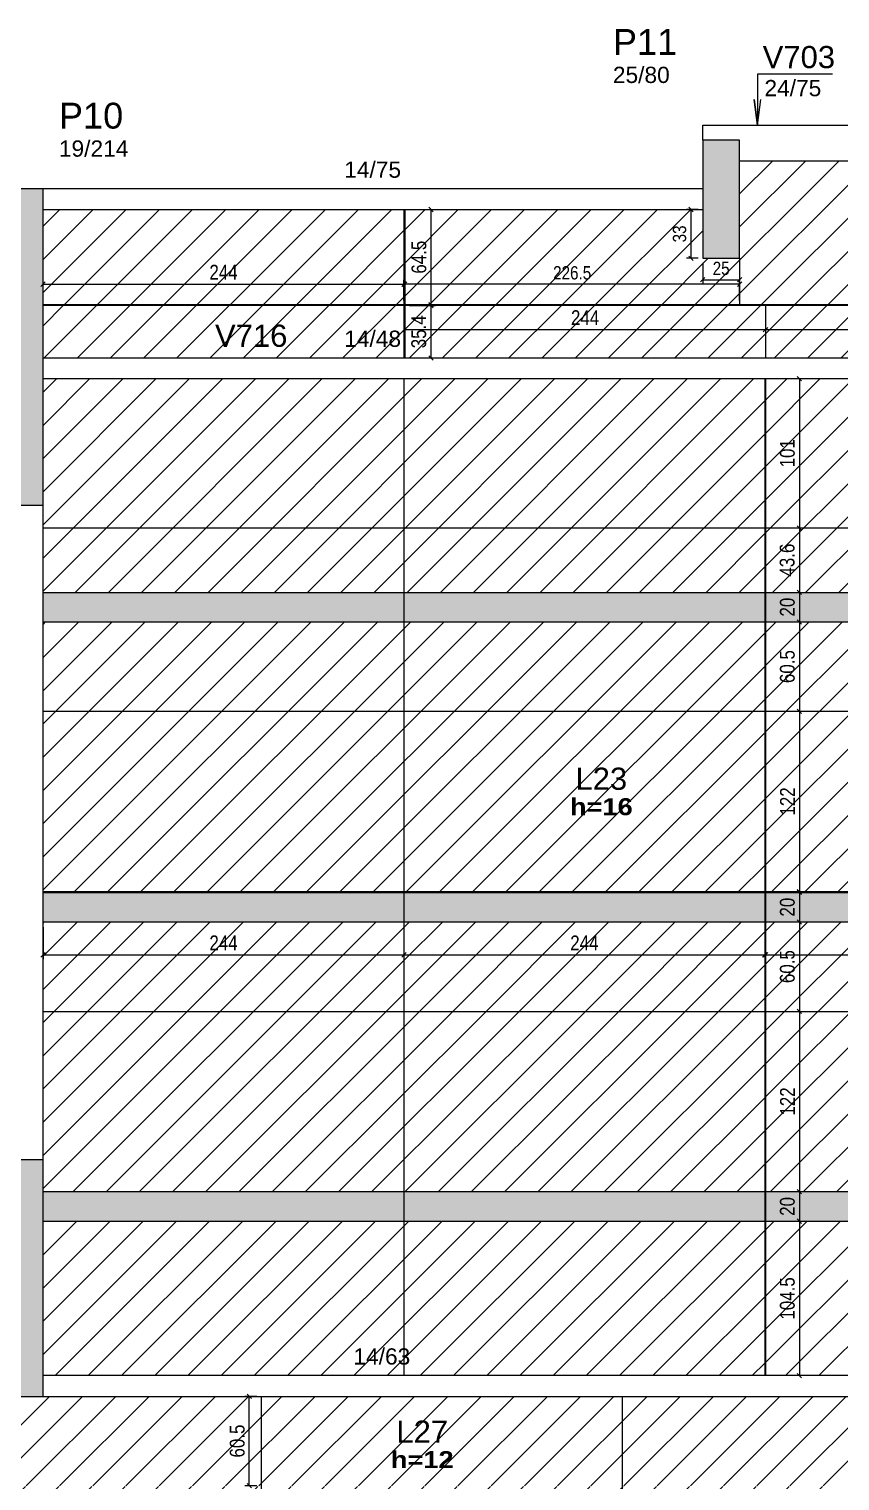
# Model space of a CAD drawing. Extents: x 4150 to 8661, y -614 to 3008.
# Drawn here: x 5505 to 6053, y 1410 to 2393 of the extents above; entities that cross this region are included whole.
import ezdxf

# ---------------------------------------------------------------- set-up
doc = ezdxf.new("R2010")
doc.units = 0
doc.header["$PDMODE"] = 34
for name, color, linetype in [('COTA', 241, 'Continuous'), ('MTH-COTAS7', 31, 'Continuous'), ('MTH-DIM-PILAR', 3, 'Continuous'), ('MTH-DIM-VIGA', 3, 'Continuous'), ('MTH-FACE-VIGA', 7, 'Continuous'), ('MTH-PILAR-SEGUE', 5, 'Continuous'), ('MTH-SOMBRA25', 253, 'Continuous'), ('MTH-TIT1-PILAR', 5, 'Continuous'), ('MTH-TIT1-VIGA', 5, 'Continuous'), ('MTH-TXT-NEGRITO', 5, 'Continuous'), ('Painéis', 200, 'Continuous')]:
    doc.layers.add(name, color=color, linetype=linetype)
doc.layers.add('Hachura', color=251, linetype='Continuous', lineweight=9)
doc.styles.add('COTA TECNICA', font='techl___.ttf', dxfattribs={"height": 10})
doc.styles.add('COTA TECNICA-50', font='techl___.ttf', dxfattribs={"height": 9})
doc.styles.add('TQS_ARIAL', font='arial.ttf')
doc.styles.add('TQS_ARIAL_BLACK', font='ariblk.ttf')
doc.dimstyles.new('COTA PAINEL-50', dxfattribs={"dimtxt": 9, "dimasz": 3, "dimexe": 3, "dimexo": 3, "dimgap": 3, "dimtad": 1, "dimdec": 1, "dimzin": 12, "dimdsep": 46, "dimtxsty": 'COTA TECNICA-50', "dimblk1": 'OBLIQUE', "dimblk2": 'OBLIQUE', "dimsah": 1, "dimcen": 0.9, "dimclrd": 4, "dimclre": 4, "dimclrt": 240, "dimadec": 1, "dimazin": 3, "dimtfac": 1, "dimtdec": 1, "dimtmove": 0, "dimatfit": 3, "dimfxl": 1, "dimtolj": 1, "dimtzin": 12, "dimarcsym": 0})
doc.dimstyles.new('PAINEL', dxfattribs={"dimtxt": 10, "dimasz": 3, "dimexe": 3, "dimexo": 3, "dimgap": 3, "dimtad": 1, "dimdec": 1, "dimzin": 12, "dimdsep": 46, "dimtxsty": 'COTA TECNICA', "dimblk1": 'OBLIQUE', "dimblk2": 'OBLIQUE', "dimsah": 1, "dimcen": 0.9, "dimclrd": 4, "dimclre": 4, "dimclrt": 240, "dimadec": 1, "dimazin": 3, "dimtfac": 1, "dimtdec": 1, "dimtmove": 0, "dimatfit": 3, "dimfxl": 1, "dimtolj": 1, "dimtzin": 12, "dimarcsym": 0})

# ---------------------------------------------------------------- blocks, each defined once
blk = doc.blocks.new('_Oblique')
at = {"color": 0, "linetype": 'ByBlock', "lineweight": -2}
blk.add_line((-0.5, -0.5), (0.5, 0.5), dxfattribs=at)
blk = doc.blocks.new('*D1548')
at = {"layer": 'COTA', "color": 4, "lineweight": -2, "transparency": 16777216}
for p, q in [((5514.57, 1785.05), (5514.57, 1763.3)), ((5758.57, 1785.05), (5758.57, 1763.3)), ((5514.57, 1766.3), (5758.57, 1766.3))]:
    blk.add_line(p, q, dxfattribs=at)
at = {"layer": 'Defpoints', "color": 0, "transparency": 16777216}
for p in [(5514.57, 1788.05), (5758.57, 1788.05), (5758.57, 1766.3)]:
    blk.add_point(p, dxfattribs=at)
at = {"layer": 'COTA', "color": 4, "lineweight": -2, "transparency": 16777216, "xscale": 3, "yscale": 3, "zscale": 3, "rotation": 180}
blk.add_blockref('_Oblique', (5514.57, 1766.3), dxfattribs=at)
at = {"layer": 'COTA', "color": 4, "lineweight": -2, "transparency": 16777216, "xscale": 3, "yscale": 3, "zscale": 3}
blk.add_blockref('_Oblique', (5758.57, 1766.3), dxfattribs=at)
at = {"layer": 'COTA', "color": 240, "transparency": 16777216, "insert": (5636.57, 1774.37), "char_height": 10, "attachment_point": 5, "style": 'COTA TECNICA'}
blk.add_mtext('\\A1;244', dxfattribs=at)
blk = doc.blocks.new('*D1549')
at = {"layer": 'COTA', "color": 4, "lineweight": -2, "transparency": 16777216}
for p, q in [((5758.57, 1785.05), (5758.57, 1763.3)), ((6002.57, 1785.05), (6002.57, 1763.3)), ((5758.57, 1766.3), (6002.57, 1766.3))]:
    blk.add_line(p, q, dxfattribs=at)
at = {"layer": 'Defpoints', "color": 0, "transparency": 16777216}
for p in [(5758.57, 1788.05), (6002.57, 1788.05), (6002.57, 1766.3)]:
    blk.add_point(p, dxfattribs=at)
at = {"layer": 'COTA', "color": 4, "lineweight": -2, "transparency": 16777216, "xscale": 3, "yscale": 3, "zscale": 3, "rotation": 180}
blk.add_blockref('_Oblique', (5758.57, 1766.3), dxfattribs=at)
at = {"layer": 'COTA', "color": 4, "lineweight": -2, "transparency": 16777216, "xscale": 3, "yscale": 3, "zscale": 3}
blk.add_blockref('_Oblique', (6002.57, 1766.3), dxfattribs=at)
at = {"layer": 'COTA', "color": 240, "transparency": 16777216, "insert": (5880.57, 1774.37), "char_height": 10, "attachment_point": 5, "style": 'COTA TECNICA'}
blk.add_mtext('\\A1;244', dxfattribs=at)
blk = doc.blocks.new('*D1550')
at = {"layer": 'COTA', "color": 4, "lineweight": -2, "transparency": 16777216}
for p, q in [((6003.07, 1785.05), (6003.07, 1763.3)), ((6215.57, 1785.05), (6215.57, 1763.3)), ((6003.07, 1766.3), (6215.57, 1766.3))]:
    blk.add_line(p, q, dxfattribs=at)
at = {"layer": 'Defpoints', "color": 0, "transparency": 16777216}
for p in [(6003.07, 1788.05), (6215.57, 1788.05), (6215.57, 1766.3)]:
    blk.add_point(p, dxfattribs=at)
at = {"layer": 'COTA', "color": 4, "lineweight": -2, "transparency": 16777216, "xscale": 3, "yscale": 3, "zscale": 3, "rotation": 180}
blk.add_blockref('_Oblique', (6003.07, 1766.3), dxfattribs=at)
at = {"layer": 'COTA', "color": 4, "lineweight": -2, "transparency": 16777216, "xscale": 3, "yscale": 3, "zscale": 3}
blk.add_blockref('_Oblique', (6215.57, 1766.3), dxfattribs=at)
at = {"layer": 'COTA', "color": 240, "transparency": 16777216, "insert": (6109.32, 1774.41), "char_height": 10, "attachment_point": 5, "style": 'COTA TECNICA'}
blk.add_mtext('\\A1;212.5', dxfattribs=at)
blk = doc.blocks.new('*D1556')
at = {"layer": 'COTA', "color": 4, "lineweight": -2, "transparency": 16777216}
for p, q in [((6006.07, 2156.15), (6028.96, 2156.15)), ((6025.96, 2156.15), (6025.96, 2055.15)), ((6006.07, 2055.15), (6028.96, 2055.15))]:
    blk.add_line(p, q, dxfattribs=at)
at = {"layer": 'Defpoints', "color": 0, "transparency": 16777216}
for p in [(6003.07, 2156.15), (6003.07, 2055.15), (6025.96, 2055.15)]:
    blk.add_point(p, dxfattribs=at)
at = {"layer": 'COTA', "color": 4, "lineweight": -2, "transparency": 16777216, "xscale": 3, "yscale": 3, "zscale": 3}
for p, rotation in [((6025.96, 2156.15), 90), ((6025.96, 2055.15), 270)]:
    blk.add_blockref('_Oblique', p, dxfattribs=dict(at, rotation=rotation))
at = {"layer": 'COTA', "color": 240, "transparency": 16777216, "insert": (6017.86, 2105.65), "char_height": 10, "attachment_point": 5, "rotation": 90, "style": 'COTA TECNICA'}
blk.add_mtext('\\A1;101', dxfattribs=at)
blk = doc.blocks.new('*D1557')
at = {"layer": 'COTA', "color": 4, "lineweight": -2, "transparency": 16777216}
for p, q in [((6006.07, 2055.15), (6028.96, 2055.15)), ((6025.96, 2055.15), (6025.96, 2011.55)), ((6006.07, 2011.55), (6028.96, 2011.55))]:
    blk.add_line(p, q, dxfattribs=at)
at = {"layer": 'Defpoints', "color": 0, "transparency": 16777216}
for p in [(6003.07, 2055.15), (6003.07, 2011.55), (6025.96, 2011.55)]:
    blk.add_point(p, dxfattribs=at)
at = {"layer": 'COTA', "color": 4, "lineweight": -2, "transparency": 16777216, "xscale": 3, "yscale": 3, "zscale": 3}
for p, rotation in [((6025.96, 2055.15), 90), ((6025.96, 2011.55), 270)]:
    blk.add_blockref('_Oblique', p, dxfattribs=dict(at, rotation=rotation))
at = {"layer": 'COTA', "color": 240, "transparency": 16777216, "insert": (6017.74, 2033.35), "char_height": 10, "attachment_point": 5, "rotation": 90, "style": 'COTA TECNICA'}
blk.add_mtext('\\A1;43.6', dxfattribs=at)
blk = doc.blocks.new('*D1558')
at = {"layer": 'COTA', "color": 4, "lineweight": -2, "transparency": 16777216}
for p, q in [((6006.07, 2011.55), (6028.96, 2011.55)), ((6025.96, 2011.55), (6025.96, 1991.55)), ((6006.07, 1991.55), (6028.96, 1991.55))]:
    blk.add_line(p, q, dxfattribs=at)
at = {"layer": 'Defpoints', "color": 0, "transparency": 16777216}
for p in [(6003.07, 2011.55), (6003.07, 1991.55), (6025.96, 1991.55)]:
    blk.add_point(p, dxfattribs=at)
at = {"layer": 'COTA', "color": 4, "lineweight": -2, "transparency": 16777216, "xscale": 3, "yscale": 3, "zscale": 3}
for p, rotation in [((6025.96, 2011.55), 90), ((6025.96, 1991.55), 270)]:
    blk.add_blockref('_Oblique', p, dxfattribs=dict(at, rotation=rotation))
at = {"layer": 'COTA', "color": 240, "transparency": 16777216, "insert": (6017.86, 2001.55), "char_height": 10, "attachment_point": 5, "rotation": 90, "style": 'COTA TECNICA'}
blk.add_mtext('\\A1;20', dxfattribs=at)
blk = doc.blocks.new('*D1559')
at = {"layer": 'COTA', "color": 4, "lineweight": -2, "transparency": 16777216}
for p, q in [((6006.07, 1991.55), (6028.96, 1991.55)), ((6025.96, 1991.55), (6025.96, 1931.05)), ((6006.07, 1931.05), (6028.96, 1931.05))]:
    blk.add_line(p, q, dxfattribs=at)
at = {"layer": 'Defpoints', "color": 0, "transparency": 16777216}
for p in [(6003.07, 1991.55), (6003.07, 1931.05), (6025.96, 1931.05)]:
    blk.add_point(p, dxfattribs=at)
at = {"layer": 'COTA', "color": 4, "lineweight": -2, "transparency": 16777216, "xscale": 3, "yscale": 3, "zscale": 3}
for p, rotation in [((6025.96, 1991.55), 90), ((6025.96, 1931.05), 270)]:
    blk.add_blockref('_Oblique', p, dxfattribs=dict(at, rotation=rotation))
at = {"layer": 'COTA', "color": 240, "transparency": 16777216, "insert": (6017.85, 1961.3), "char_height": 10, "attachment_point": 5, "rotation": 90, "style": 'COTA TECNICA'}
blk.add_mtext('\\A1;60.5', dxfattribs=at)
blk = doc.blocks.new('*D1560')
at = {"layer": 'COTA', "color": 4, "lineweight": -2, "transparency": 16777216}
for p, q in [((6006.07, 1931.05), (6028.96, 1931.05)), ((6025.96, 1931.05), (6025.96, 1809.05)), ((6006.07, 1809.05), (6028.96, 1809.05))]:
    blk.add_line(p, q, dxfattribs=at)
at = {"layer": 'Defpoints', "color": 0, "transparency": 16777216}
for p in [(6003.07, 1931.05), (6003.07, 1809.05), (6025.96, 1809.05)]:
    blk.add_point(p, dxfattribs=at)
at = {"layer": 'COTA', "color": 4, "lineweight": -2, "transparency": 16777216, "xscale": 3, "yscale": 3, "zscale": 3}
for p, rotation in [((6025.96, 1931.05), 90), ((6025.96, 1809.05), 270)]:
    blk.add_blockref('_Oblique', p, dxfattribs=dict(at, rotation=rotation))
at = {"layer": 'COTA', "color": 240, "transparency": 16777216, "insert": (6017.9, 1870.05), "char_height": 10, "attachment_point": 5, "rotation": 90, "style": 'COTA TECNICA'}
blk.add_mtext('\\A1;122', dxfattribs=at)
blk = doc.blocks.new('*D1561')
at = {"layer": 'COTA', "color": 4, "lineweight": -2, "transparency": 16777216}
for p, q in [((6006.07, 1808.55), (6028.96, 1808.55)), ((6025.96, 1808.55), (6025.96, 1788.55)), ((6006.07, 1788.55), (6028.96, 1788.55))]:
    blk.add_line(p, q, dxfattribs=at)
at = {"layer": 'Defpoints', "color": 0, "transparency": 16777216}
for p in [(6003.07, 1808.55), (6003.07, 1788.55), (6025.96, 1788.55)]:
    blk.add_point(p, dxfattribs=at)
at = {"layer": 'COTA', "color": 4, "lineweight": -2, "transparency": 16777216, "xscale": 3, "yscale": 3, "zscale": 3}
for p, rotation in [((6025.96, 1808.55), 90), ((6025.96, 1788.55), 270)]:
    blk.add_blockref('_Oblique', p, dxfattribs=dict(at, rotation=rotation))
at = {"layer": 'COTA', "color": 240, "transparency": 16777216, "insert": (6017.86, 1798.55), "char_height": 10, "attachment_point": 5, "rotation": 90, "style": 'COTA TECNICA'}
blk.add_mtext('\\A1;20', dxfattribs=at)
blk = doc.blocks.new('*D1562')
at = {"layer": 'COTA', "color": 4, "lineweight": -2, "transparency": 16777216}
for p, q in [((6006.07, 1788.55), (6028.96, 1788.55)), ((6025.96, 1788.55), (6025.96, 1728.05))]:
    blk.add_line(p, q, dxfattribs=at)
at = {"layer": 'Defpoints', "color": 0, "transparency": 16777216}
for p in [(6003.07, 1788.55), (6025.96, 1728.05), (6025.96, 1728.05)]:
    blk.add_point(p, dxfattribs=at)
at = {"layer": 'COTA', "color": 4, "lineweight": -2, "transparency": 16777216, "xscale": 3, "yscale": 3, "zscale": 3}
for p, rotation in [((6025.96, 1788.55), 90), ((6025.96, 1728.05), 270)]:
    blk.add_blockref('_Oblique', p, dxfattribs=dict(at, rotation=rotation))
at = {"layer": 'COTA', "color": 240, "transparency": 16777216, "insert": (6017.85, 1758.3), "char_height": 10, "attachment_point": 5, "rotation": 90, "style": 'COTA TECNICA'}
blk.add_mtext('\\A1;60.5', dxfattribs=at)
blk = doc.blocks.new('*D1563')
at = {"layer": 'COTA', "color": 4, "lineweight": -2, "transparency": 16777216}
blk.add_line((6025.96, 1728.05), (6025.96, 1606.05), dxfattribs=at)
at = {"layer": 'Defpoints', "color": 0, "transparency": 16777216}
for p in [(6025.96, 1728.05), (6025.96, 1606.05), (6025.96, 1606.05)]:
    blk.add_point(p, dxfattribs=at)
at = {"layer": 'COTA', "color": 4, "lineweight": -2, "transparency": 16777216, "xscale": 3, "yscale": 3, "zscale": 3}
for p, rotation in [((6025.96, 1728.05), 90), ((6025.96, 1606.05), 270)]:
    blk.add_blockref('_Oblique', p, dxfattribs=dict(at, rotation=rotation))
at = {"layer": 'COTA', "color": 240, "transparency": 16777216, "insert": (6017.9, 1667.05), "char_height": 10, "attachment_point": 5, "rotation": 90, "style": 'COTA TECNICA'}
blk.add_mtext('\\A1;122', dxfattribs=at)
blk = doc.blocks.new('*D1564')
at = {"layer": 'COTA', "color": 4, "lineweight": -2, "transparency": 16777216}
blk.add_line((6025.96, 1606.05), (6025.96, 1586.05), dxfattribs=at)
at = {"layer": 'Defpoints', "color": 0, "transparency": 16777216}
for p in [(6025.96, 1606.05), (6025.96, 1586.05), (6025.96, 1586.05)]:
    blk.add_point(p, dxfattribs=at)
at = {"layer": 'COTA', "color": 4, "lineweight": -2, "transparency": 16777216, "xscale": 3, "yscale": 3, "zscale": 3}
for p, rotation in [((6025.96, 1606.05), 90), ((6025.96, 1586.05), 270)]:
    blk.add_blockref('_Oblique', p, dxfattribs=dict(at, rotation=rotation))
at = {"layer": 'COTA', "color": 240, "transparency": 16777216, "insert": (6017.86, 1596.05), "char_height": 10, "attachment_point": 5, "rotation": 90, "style": 'COTA TECNICA'}
blk.add_mtext('\\A1;20', dxfattribs=at)
blk = doc.blocks.new('*D1565')
at = {"layer": 'COTA', "color": 4, "lineweight": -2, "transparency": 16777216}
blk.add_line((6025.96, 1586.05), (6025.96, 1481.55), dxfattribs=at)
at = {"layer": 'Defpoints', "color": 0, "transparency": 16777216}
for p in [(6025.96, 1586.05), (6025.96, 1481.55), (6025.96, 1481.55)]:
    blk.add_point(p, dxfattribs=at)
at = {"layer": 'COTA', "color": 4, "lineweight": -2, "transparency": 16777216, "xscale": 3, "yscale": 3, "zscale": 3}
for p, rotation in [((6025.96, 1586.05), 90), ((6025.96, 1481.55), 270)]:
    blk.add_blockref('_Oblique', p, dxfattribs=dict(at, rotation=rotation))
at = {"layer": 'COTA', "color": 240, "transparency": 16777216, "insert": (6017.85, 1533.8), "char_height": 10, "attachment_point": 5, "rotation": 90, "style": 'COTA TECNICA'}
blk.add_mtext('\\A1;104.5', dxfattribs=at)
blk = doc.blocks.new('*D1543')
at = {"layer": 'COTA', "color": 4, "lineweight": -2, "transparency": 16777216}
for p, q in [((5957.57, 2270.55), (5949.66, 2270.55)), ((5952.66, 2270.55), (5952.66, 2237.55)), ((5957.57, 2237.55), (5949.66, 2237.55))]:
    blk.add_line(p, q, dxfattribs=at)
at = {"layer": 'Defpoints', "color": 0, "transparency": 16777216}
for p in [(5960.57, 2270.55), (5952.66, 2237.55), (5960.57, 2237.55)]:
    blk.add_point(p, dxfattribs=at)
at = {"layer": 'COTA', "color": 4, "lineweight": -2, "transparency": 16777216, "xscale": 3, "yscale": 3, "zscale": 3}
for p, rotation in [((5952.66, 2270.55), 90), ((5952.66, 2237.55), 270)]:
    blk.add_blockref('_Oblique', p, dxfattribs=dict(at, rotation=rotation))
at = {"layer": 'COTA', "color": 240, "transparency": 16777216, "insert": (5944.96, 2254.05), "char_height": 9, "attachment_point": 5, "rotation": 90, "style": 'COTA TECNICA-50'}
blk.add_mtext('\\A1;33', dxfattribs=at)
blk = doc.blocks.new('*D1544')
at = {"layer": 'COTA', "color": 4, "lineweight": -2, "transparency": 16777216}
for p, q in [((5960.57, 2234.55), (5960.57, 2220.1)), ((5985.57, 2234.55), (5985.57, 2220.1)), ((5960.57, 2223.1), (5985.57, 2223.1))]:
    blk.add_line(p, q, dxfattribs=at)
at = {"layer": 'Defpoints', "color": 0, "transparency": 16777216}
for p in [(5960.57, 2237.55), (5985.57, 2237.55), (5985.57, 2223.1)]:
    blk.add_point(p, dxfattribs=at)
at = {"layer": 'COTA', "color": 4, "lineweight": -2, "transparency": 16777216, "xscale": 3, "yscale": 3, "zscale": 3, "rotation": 180}
blk.add_blockref('_Oblique', (5960.57, 2223.1), dxfattribs=at)
at = {"layer": 'COTA', "color": 4, "lineweight": -2, "transparency": 16777216, "xscale": 3, "yscale": 3, "zscale": 3}
blk.add_blockref('_Oblique', (5985.57, 2223.1), dxfattribs=at)
at = {"layer": 'COTA', "color": 240, "transparency": 16777216, "insert": (5973.07, 2230.69), "char_height": 9, "attachment_point": 5, "style": 'COTA TECNICA-50'}
blk.add_mtext('\\A1;25', dxfattribs=at)
blk = doc.blocks.new('*D1547')
at = {"layer": 'COTA', "color": 4, "lineweight": -2, "transparency": 16777216}
for p, q in [((5759.07, 2209.05), (5759.07, 2223.09)), ((5985.57, 2209.05), (5985.57, 2223.09)), ((5985.57, 2220.09), (5759.07, 2220.09))]:
    blk.add_line(p, q, dxfattribs=at)
at = {"layer": 'Defpoints', "color": 0, "transparency": 16777216}
for p in [(5759.07, 2220.09), (5759.07, 2206.05), (5985.57, 2206.05)]:
    blk.add_point(p, dxfattribs=at)
at = {"layer": 'COTA', "color": 4, "lineweight": -2, "transparency": 16777216, "xscale": 3, "yscale": 3, "zscale": 3, "rotation": 180}
blk.add_blockref('_Oblique', (5759.07, 2220.09), dxfattribs=at)
at = {"layer": 'COTA', "color": 4, "lineweight": -2, "transparency": 16777216, "xscale": 3, "yscale": 3, "zscale": 3}
blk.add_blockref('_Oblique', (5985.57, 2220.09), dxfattribs=at)
at = {"layer": 'COTA', "color": 240, "transparency": 16777216, "insert": (5872.32, 2227.69), "char_height": 9, "attachment_point": 5, "style": 'COTA TECNICA-50'}
blk.add_mtext('\\A1;226.5', dxfattribs=at)
blk = doc.blocks.new('*D1551')
at = {"layer": 'COTA', "color": 4, "lineweight": -2, "transparency": 16777216}
for p, q in [((5514.57, 2209.05), (5514.57, 2223.09)), ((5758.57, 2209.05), (5758.57, 2223.09)), ((5514.57, 2220.09), (5758.57, 2220.09))]:
    blk.add_line(p, q, dxfattribs=at)
at = {"layer": 'Defpoints', "color": 0, "transparency": 16777216}
for p in [(5758.57, 2220.09), (5514.57, 2206.05), (5758.57, 2206.05)]:
    blk.add_point(p, dxfattribs=at)
at = {"layer": 'COTA', "color": 4, "lineweight": -2, "transparency": 16777216, "xscale": 3, "yscale": 3, "zscale": 3, "rotation": 180}
blk.add_blockref('_Oblique', (5514.57, 2220.09), dxfattribs=at)
at = {"layer": 'COTA', "color": 4, "lineweight": -2, "transparency": 16777216, "xscale": 3, "yscale": 3, "zscale": 3}
blk.add_blockref('_Oblique', (5758.57, 2220.09), dxfattribs=at)
at = {"layer": 'COTA', "color": 240, "transparency": 16777216, "insert": (5636.57, 2228.16), "char_height": 10, "attachment_point": 5, "style": 'COTA TECNICA'}
blk.add_mtext('\\A1;244', dxfattribs=at)
blk = doc.blocks.new('*D1552')
at = {"layer": 'COTA', "color": 4, "lineweight": -2, "transparency": 16777216}
for p, q in [((5762.07, 2270.55), (5779.85, 2270.55)), ((5776.85, 2270.55), (5776.85, 2206.05)), ((5762.07, 2206.05), (5779.85, 2206.05))]:
    blk.add_line(p, q, dxfattribs=at)
at = {"layer": 'Defpoints', "color": 0, "transparency": 16777216}
for p in [(5759.07, 2270.55), (5759.07, 2206.05), (5776.85, 2206.05)]:
    blk.add_point(p, dxfattribs=at)
at = {"layer": 'COTA', "color": 4, "lineweight": -2, "transparency": 16777216, "xscale": 3, "yscale": 3, "zscale": 3}
for p, rotation in [((5776.85, 2270.55), 90), ((5776.85, 2206.05), 270)]:
    blk.add_blockref('_Oblique', p, dxfattribs=dict(at, rotation=rotation))
at = {"layer": 'COTA', "color": 240, "transparency": 16777216, "insert": (5768.74, 2238.3), "char_height": 10, "attachment_point": 5, "rotation": 90, "style": 'COTA TECNICA'}
blk.add_mtext('\\A1;64.5', dxfattribs=at)
blk = doc.blocks.new('*D1553')
at = {"layer": 'COTA', "color": 4, "lineweight": -2, "transparency": 16777216}
for p, q in [((5762.07, 2205.55), (5779.85, 2205.55)), ((5776.85, 2205.55), (5776.85, 2170.15)), ((5762.07, 2170.15), (5779.85, 2170.15))]:
    blk.add_line(p, q, dxfattribs=at)
at = {"layer": 'Defpoints', "color": 0, "transparency": 16777216}
for p in [(5759.07, 2205.55), (5759.07, 2170.15), (5776.85, 2170.15)]:
    blk.add_point(p, dxfattribs=at)
at = {"layer": 'COTA', "color": 4, "lineweight": -2, "transparency": 16777216, "xscale": 3, "yscale": 3, "zscale": 3}
for p, rotation in [((5776.85, 2205.55), 90), ((5776.85, 2170.15), 270)]:
    blk.add_blockref('_Oblique', p, dxfattribs=dict(at, rotation=rotation))
at = {"layer": 'COTA', "color": 240, "transparency": 16777216, "insert": (5768.63, 2187.85), "char_height": 10, "attachment_point": 5, "rotation": 90, "style": 'COTA TECNICA'}
blk.add_mtext('\\A1;35.4', dxfattribs=at)
blk = doc.blocks.new('*D1554')
at = {"layer": 'COTA', "color": 4, "lineweight": -2, "transparency": 16777216}
for p, q in [((5759.07, 2202.55), (5759.07, 2186.35)), ((6003.07, 2202.55), (6003.07, 2186.35)), ((5759.07, 2189.35), (6003.07, 2189.35))]:
    blk.add_line(p, q, dxfattribs=at)
at = {"layer": 'Defpoints', "color": 0, "transparency": 16777216}
for p in [(5759.07, 2205.55), (6003.07, 2205.55), (6003.07, 2189.35)]:
    blk.add_point(p, dxfattribs=at)
at = {"layer": 'COTA', "color": 4, "lineweight": -2, "transparency": 16777216, "xscale": 3, "yscale": 3, "zscale": 3, "rotation": 180}
blk.add_blockref('_Oblique', (5759.07, 2189.35), dxfattribs=at)
at = {"layer": 'COTA', "color": 4, "lineweight": -2, "transparency": 16777216, "xscale": 3, "yscale": 3, "zscale": 3}
blk.add_blockref('_Oblique', (6003.07, 2189.35), dxfattribs=at)
at = {"layer": 'COTA', "color": 240, "transparency": 16777216, "insert": (5881.07, 2197.42), "char_height": 10, "attachment_point": 5, "style": 'COTA TECNICA'}
blk.add_mtext('\\A1;244', dxfattribs=at)
blk = doc.blocks.new('*D1555')
at = {"layer": 'COTA', "color": 4, "lineweight": -2, "transparency": 16777216}
for p, q in [((6003.07, 2202.55), (6003.07, 2186.35)), ((6215.57, 2202.55), (6215.57, 2186.35)), ((6003.07, 2189.35), (6215.57, 2189.35))]:
    blk.add_line(p, q, dxfattribs=at)
at = {"layer": 'Defpoints', "color": 0, "transparency": 16777216}
for p in [(6003.07, 2205.55), (6215.57, 2205.55), (6215.57, 2189.35)]:
    blk.add_point(p, dxfattribs=at)
at = {"layer": 'COTA', "color": 4, "lineweight": -2, "transparency": 16777216, "xscale": 3, "yscale": 3, "zscale": 3, "rotation": 180}
blk.add_blockref('_Oblique', (6003.07, 2189.35), dxfattribs=at)
at = {"layer": 'COTA', "color": 4, "lineweight": -2, "transparency": 16777216, "xscale": 3, "yscale": 3, "zscale": 3}
blk.add_blockref('_Oblique', (6215.57, 2189.35), dxfattribs=at)
at = {"layer": 'COTA', "color": 240, "transparency": 16777216, "insert": (6109.32, 2197.46), "char_height": 10, "attachment_point": 5, "style": 'COTA TECNICA'}
blk.add_mtext('\\A1;212.5', dxfattribs=at)
blk = doc.blocks.new('*D1610')
at = {"layer": 'COTA', "color": 4, "lineweight": -2, "transparency": 16777216}
for p, q in [((5659.07, 1467.55), (5650.98, 1467.55)), ((5653.98, 1407.05), (5653.98, 1467.55)), ((5659.07, 1407.05), (5650.98, 1407.05))]:
    blk.add_line(p, q, dxfattribs=at)
at = {"layer": 'Defpoints', "color": 0, "transparency": 16777216}
for p in [(5653.98, 1467.55), (5662.07, 1467.55), (5662.07, 1407.05)]:
    blk.add_point(p, dxfattribs=at)
at = {"layer": 'COTA', "color": 4, "lineweight": -2, "transparency": 16777216, "xscale": 3, "yscale": 3, "zscale": 3}
for p, rotation in [((5653.98, 1467.55), 90), ((5653.98, 1407.05), 270)]:
    blk.add_blockref('_Oblique', p, dxfattribs=dict(at, rotation=rotation))
at = {"layer": 'COTA', "color": 240, "transparency": 16777216, "insert": (5645.87, 1437.3), "char_height": 10, "attachment_point": 5, "rotation": 90, "style": 'COTA TECNICA'}
blk.add_mtext('\\A1;60.5', dxfattribs=at)

msp = doc.modelspace()

# ---------------------------------------------------------------- hatches: boundary and pattern name
at = {"layer": 'Hachura', "linetype": 'ByBlock'}
h = msp.add_hatch(dxfattribs=at)
h.set_pattern_fill('ANSI31', color=256, scale=5)
h.paths.add_polyline_path([(5514.57, 2270.55), (5514.57, 2206.05), (5758.57, 2206.05), (5758.57, 2270.55)])
h.paths.add_polyline_path([(5758.57, 2170.15), (5758.57, 2205.55), (5514.57, 2205.55), (5514.57, 2170.15)])
h.paths.add_polyline_path([(5759.07, 2205.55), (5759.07, 2170.15), (6003.07, 2170.15), (6003.07, 2205.55)])
h.paths.add_polyline_path([(5759.07, 2270.55), (5759.07, 2206.05), (5985.57, 2206.05), (5985.57, 2237.55), (5960.57, 2237.55), (5960.57, 2270.55)])
h.paths.add_polyline_path([(6107.57, 2303.55), (5985.57, 2303.55), (5985.57, 2237.55), (5985.57, 2206.05), (6107.57, 2206.05)])
h.paths.add_polyline_path([(6003.07, 2205.55), (6003.07, 2170.15), (6215.57, 2170.15), (6215.57, 2205.55)])
h.paths.add_polyline_path([(6215.57, 2303.55), (6107.57, 2303.55), (6107.57, 2206.05), (6215.57, 2206.05)])
h = msp.add_hatch(dxfattribs=at)
h.set_pattern_fill('ANSI31', color=256, scale=5)
h.paths.add_polyline_path([(5758.57, 2055.15), (5758.57, 2156.15), (5514.57, 2156.15), (5514.57, 2070.55), (5514.57, 2055.15)])
h.paths.add_polyline_path([(6002.57, 2055.15), (6002.57, 2156.15), (5758.57, 2156.15), (5758.57, 2055.15)])
h.paths.add_polyline_path([(6003.07, 2156.15), (6003.07, 2055.15), (6215.57, 2055.15), (6215.57, 2070.55), (6215.57, 2156.15)])
h.paths.add_polyline_path([(6215.57, 2011.55), (6215.57, 2055.15), (6003.07, 2055.15), (6003.07, 2011.55)])
h.paths.add_polyline_path([(5758.57, 2055.15), (5758.57, 2011.55), (6002.57, 2011.55), (6002.57, 2055.15)])
h.paths.add_polyline_path([(5758.57, 2011.55), (5758.57, 2055.15), (5514.57, 2055.15), (5514.57, 2011.55)])
h.paths.add_polyline_path([(5514.57, 1991.55), (5514.57, 1931.05), (5758.57, 1931.05), (5758.57, 1991.55)])
h.paths.add_polyline_path([(5758.57, 1991.55), (5758.57, 1931.05), (6002.57, 1931.05), (6002.57, 1991.55)])
h.paths.add_polyline_path([(6003.07, 1991.55), (6003.07, 1931.05), (6215.57, 1931.05), (6215.57, 1991.55)])
h.paths.add_polyline_path([(6003.07, 1931.05), (6003.07, 1809.05), (6215.57, 1809.05), (6215.57, 1931.05)])
h.paths.add_polyline_path([(6002.57, 1931.05), (5758.57, 1931.05), (5758.57, 1809.05), (6002.57, 1809.05)])
h.paths.add_polyline_path([(5514.57, 1931.05), (5514.57, 1809.05), (5758.57, 1809.05), (5758.57, 1931.05)])
h.paths.add_polyline_path([(5514.57, 1788.55), (5514.57, 1728.05), (5758.57, 1728.05), (5758.57, 1788.55)])
h.paths.add_polyline_path([(5514.57, 1728.05), (5514.57, 1627.55), (5514.57, 1606.05), (5758.57, 1606.05), (5758.57, 1728.05)])
h.paths.add_polyline_path([(5758.57, 1728.05), (5758.57, 1606.05), (6002.57, 1606.05), (6002.57, 1728.05)])
h.paths.add_polyline_path([(5758.57, 1586.05), (5758.57, 1481.55), (6002.57, 1481.55), (6002.57, 1586.05)])
h.paths.add_polyline_path([(5758.57, 1481.55), (5758.57, 1586.05), (5514.57, 1586.05), (5514.57, 1481.55)])
h.paths.add_polyline_path([(6003.07, 1586.05), (6003.07, 1481.55), (6215.57, 1481.55), (6215.57, 1586.05)])
h.paths.add_polyline_path([(6215.57, 1606.05), (6215.57, 1627.55), (6215.57, 1728.05), (6003.07, 1728.05), (6003.07, 1606.05)])
h.paths.add_polyline_path([(6215.57, 1728.05), (6215.57, 1788.55), (6003.07, 1788.55), (6003.07, 1728.05)])
at = {"layer": 'Hachura'}
h = msp.add_hatch(color=256, dxfattribs=at)
h.dxf.hatch_style = 1
h.paths.add_polyline_path([(5758.57, 1606.05), (5758.57, 1586.05), (5514.57, 1586.05), (5514.57, 1606.05)])
h.paths.add_polyline_path([(6002.57, 1606.05), (6002.57, 1586.05), (5758.57, 1586.05), (5758.57, 1606.05)])
h.paths.add_polyline_path([(6002.57, 1586.05), (6002.57, 1606.05), (6215.57, 1606.05), (6215.57, 1586.05)])
h.paths.add_polyline_path([(6215.57, 1808.55), (6215.57, 1788.55), (6002.57, 1788.55), (6002.57, 1808.55)])
h.paths.add_polyline_path([(6002.57, 1808.55), (6002.57, 1788.55), (5758.57, 1788.55), (5758.57, 1808.55)])
h.paths.add_polyline_path([(5758.57, 1808.55), (5758.57, 1788.55), (5514.57, 1788.55), (5514.57, 1808.55)])
h.paths.add_polyline_path([(5758.57, 2011.55), (5758.57, 1991.55), (5514.57, 1991.55), (5514.57, 2011.55)])
h.paths.add_polyline_path([(5758.57, 1991.55), (5758.57, 2011.55), (6002.57, 2011.55), (6002.57, 1991.55)])
h.paths.add_polyline_path([(6215.57, 2011.55), (6215.57, 1991.55), (6002.57, 1991.55), (6002.57, 2011.55)])
at = {"layer": 'Hachura', "linetype": 'ByBlock'}
h = msp.add_hatch(dxfattribs=at)
h.set_pattern_fill('ANSI31', color=256, scale=5)
h.paths.add_polyline_path([(6002.57, 1728.05), (6002.57, 1788.55), (5758.57, 1788.55), (5758.57, 1728.05)])
h = msp.add_hatch(dxfattribs=at)
h.set_pattern_fill('ANSI31', color=256, scale=5)
h.set_pattern_definition([(45, (14.677, 116.769), (-11.22532, 11.22532), [])])
h.paths.add_polyline_path([(5173.57, 1407.05), (5173.57, 1467.55), (5045.57, 1467.55), (5026.57, 1467.55), (5026.57, 1407.05)])
h.paths.add_polyline_path([(5417.57, 1407.05), (5417.57, 1467.55), (5173.57, 1467.55), (5173.57, 1407.05)])
h.paths.add_polyline_path([(5662.07, 1407.05), (5662.07, 1467.55), (5514.57, 1467.55), (5495.57, 1467.55), (5418.07, 1467.55), (5418.07, 1407.05)])
h.paths.add_polyline_path([(5418.07, 1406.55), (5418.07, 1341.55), (5495.57, 1341.55), (5514.57, 1341.55), (5662.07, 1341.55), (5662.07, 1406.55)])
h.paths.add_polyline_path([(5662.07, 1406.55), (5662.07, 1341.55), (5906.07, 1341.55), (5906.07, 1406.55)])
h.paths.add_polyline_path([(5906.07, 1407.05), (5906.07, 1467.55), (5662.07, 1467.55), (5662.07, 1407.05)])
h.paths.add_polyline_path([(5906.07, 1467.55), (5906.07, 1407.05), (6150.07, 1407.05), (6150.07, 1467.55)])
h.paths.add_polyline_path([(5906.07, 1406.55), (5906.07, 1341.55), (6150.07, 1341.55), (6150.07, 1406.55)])
h.paths.add_polyline_path([(6150.07, 1341.55), (6215.57, 1341.55), (6234.57, 1341.55), (6394.07, 1341.55), (6394.07, 1395.05), (6394.07, 1406.55), (6150.07, 1406.55)])
h.paths.add_polyline_path([(6394.07, 1407.05), (6394.07, 1414.05), (6394.07, 1467.55), (6234.57, 1467.55), (6215.57, 1467.55), (6150.07, 1467.55), (6150.07, 1407.05)])

# ---------------------------------------------------------------- linework, layer by layer
at = {"layer": 'MTH-COTAS7', "linetype": 'Continuous'}
msp.add_lwpolyline([(6048.34, 2362.21), (5997.72, 2362.21), (5997.72, 2327.55), (5995.44, 2344.9), (5997.72, 2327.55), (6000.01, 2344.9)], dxfattribs=at)
at = {"layer": 'MTH-FACE-VIGA', "linetype": 'Continuous'}
for p, q in [((5960.57, 2327.55), (6079.57, 2327.55)), ((5960.57, 2317.55), (5960.57, 2327.55)), ((5985.57, 2303.55), (6215.57, 2303.55)), ((5960.57, 2284.55), (5514.57, 2284.55)), ((5514.57, 2270.55), (5960.57, 2270.55)), ((5514.57, 2170.15), (6215.57, 2170.15)), ((5514.57, 2156.15), (6215.57, 2156.15)), ((5514.57, 1627.55), (5514.57, 2070.55)), ((6215.57, 1481.55), (5514.57, 1481.55)), ((5514.57, 1467.55), (6215.57, 1467.55))]:
    msp.add_line(p, q, dxfattribs=at)
at = {"layer": 'MTH-PILAR-SEGUE', "linetype": 'Continuous'}
for points in [[(5960.57, 2237.55), (5985.57, 2237.55), (5985.57, 2317.55), (5960.57, 2317.55), (5960.57, 2237.55)], [(5495.57, 2070.55), (5514.57, 2070.55), (5514.57, 2284.55), (5495.57, 2284.55), (5495.57, 2070.55)], [(5495.57, 1467.55), (5514.57, 1467.55), (5514.57, 1627.55), (5495.57, 1627.55), (5495.57, 1467.55)]]:
    msp.add_lwpolyline(points, dxfattribs=at)
at = {"layer": 'MTH-SOMBRA25', "linetype": 'Continuous'}
for points in [[(5960.57, 2237.55), (5985.57, 2237.55), (5985.57, 2317.55)], [(5960.57, 2237.55), (5985.57, 2317.55), (5960.57, 2317.55)], [(5960.57, 2237.55), (5960.57, 2317.55), (5960.57, 2237.55)], [(5495.57, 2070.55), (5514.57, 2070.55), (5514.57, 2284.55)], [(5495.57, 2070.55), (5514.57, 2284.55), (5495.57, 2284.55)], [(5495.57, 1467.55), (5514.57, 1467.55), (5514.57, 1627.55)], [(5495.57, 1467.55), (5514.57, 1627.55), (5495.57, 1627.55)]]:
    msp.add_solid(points, dxfattribs=at)
at = {"layer": 'Painéis'}
for p, q in [((5758.57, 2270.55), (5758.57, 2170.15)), ((5759.07, 2270.55), (5759.07, 2170.15)), ((5985.57, 2237.55), (5985.57, 2206.05)), ((6215.57, 2206.05), (5514.57, 2206.05)), ((6215.57, 2205.55), (5514.57, 2205.55)), ((6003.07, 2206.05), (6003.07, 2170.15)), ((5758.57, 2156.15), (5758.57, 1481.55)), ((6002.57, 2156.15), (6002.57, 1481.55)), ((6003.07, 2156.15), (6003.07, 1481.55)), ((5514.57, 2055.15), (6215.57, 2055.15)), ((5514.57, 2011.55), (6215.57, 2011.55)), ((5514.57, 1991.55), (6215.57, 1991.55)), ((5514.57, 1931.05), (6215.57, 1931.05)), ((5514.57, 1809.05), (6215.57, 1809.05)), ((5514.57, 1808.55), (6215.57, 1808.55)), ((5514.57, 1788.55), (6215.57, 1788.55)), ((5514.57, 1728.05), (6215.57, 1728.05)), ((5514.57, 1606.05), (6215.57, 1606.05)), ((5514.57, 1586.05), (6215.57, 1586.05)), ((5662.07, 1467.55), (5662.07, 1341.55)), ((5906.07, 1467.55), (5906.07, 1341.55))]:
    msp.add_line(p, q, dxfattribs=at)

# ---------------------------------------------------------------- texts
at = {"layer": 'MTH-DIM-PILAR', "linetype": 'Continuous', "style": 'TQS_ARIAL'}
for s, p in [('25/80', (5899.85, 2356.18)), ('19/214', (5525.25, 2306.32))]:
    msp.add_text(s, height=11, dxfattribs=at).set_placement(p)
at = {"layer": 'MTH-DIM-VIGA', "linetype": 'Continuous', "style": 'TQS_ARIAL'}
for s, p in [('24/75', (6002.33, 2347.21)), ('14/75', (5718.17, 2292.05)), ('14/48', (5718.17, 2177.65)), ('14/63', (5724.4, 1489.05))]:
    msp.add_text(s, height=11, dxfattribs=at).set_placement(p)
at = {"layer": 'MTH-TIT1-PILAR', "linetype": 'Continuous', "style": 'TQS_ARIAL'}
for s, p in [('P11', (5899.85, 2375.18)), ('P10', (5525.25, 2325.32))]:
    msp.add_text(s, height=17.5, dxfattribs=at).set_placement(p)
at = {"layer": 'MTH-TIT1-VIGA', "linetype": 'Continuous', "style": 'TQS_ARIAL'}
for s, p in [('V703', (6001.16, 2366.21)), ('V716', (5630.82, 2177.65)), ('L23', (5874.54, 1877.94)), ('L27', (5753.45, 1436.15))]:
    msp.add_text(s, height=15, dxfattribs=at).set_placement(p)
at = {"layer": 'MTH-TXT-NEGRITO', "color": 3, "linetype": 'Continuous', "style": 'TQS_ARIAL_BLACK'}
for s, p in [('h=16', (5870.82, 1860.76)), ('h=12', (5749.73, 1418.98))]:
    msp.add_text(s, height=11.5, dxfattribs=at).set_placement(p)

# ---------------------------------------------------------------- dimensions: what is measured, and where the dimension line sits
at = {"layer": 'COTA'}
for base, p1, p2, angle, dimstyle, picture, middle in [((5776.85, 2206.05), (5759.07, 2270.55), (5759.07, 2206.05), 270, 'PAINEL', '*D1552', (5768.74, 2238.3)), ((5952.66, 2237.55), (5960.57, 2270.55), (5960.57, 2237.55), 90, 'COTA PAINEL-50', '*D1543', (5944.96, 2254.05)), ((5759.07, 2220.09), (5985.57, 2206.05), (5759.07, 2206.05), 180, 'COTA PAINEL-50', '*D1547', (5872.32, 2227.69)), ((5985.57, 2223.1), (5960.57, 2237.55), (5985.57, 2237.55), 180, 'COTA PAINEL-50', '*D1544', (5973.07, 2230.69)), ((5776.85, 2170.15), (5759.07, 2205.55), (5759.07, 2170.15), 270, 'PAINEL', '*D1553', (5768.63, 2187.85)), ((6025.96, 2055.15), (6003.07, 2156.15), (6003.07, 2055.15), 270, 'PAINEL', '*D1556', (6017.86, 2105.65)), ((5653.98, 1467.55), (5662.07, 1407.05), (5662.07, 1467.55), 90, 'PAINEL', '*D1610', (5645.87, 1437.3))]:
    dim = msp.add_linear_dim(base=base, p1=p1, p2=p2, angle=angle, dimstyle=dimstyle, dxfattribs=at)
    dim.commit()
    dim.dimension.update_dxf_attribs({"geometry": picture, "text_midpoint": middle})
for base, p1, p2, picture, middle in [((5758.57, 2220.09), (5514.57, 2206.05), (5758.57, 2206.05), '*D1551', (5636.57, 2228.16)), ((6003.07, 2189.35), (5759.07, 2205.55), (6003.07, 2205.55), '*D1554', (5881.07, 2197.42)), ((5758.57, 1766.3), (5514.57, 1788.05), (5758.57, 1788.05), '*D1548', (5636.57, 1774.37)), ((6215.57, 1766.3), (6003.07, 1788.05), (6215.57, 1788.05), '*D1550', (6109.32, 1774.41))]:
    dim = msp.add_linear_dim(base=base, p1=p1, p2=p2, dimstyle='PAINEL', dxfattribs=at)
    dim.commit()
    dim.dimension.update_dxf_attribs({"geometry": picture, "text_midpoint": middle})
for base, p1, p2, picture, middle in [((6215.57, 2189.35), (6003.07, 2205.55), (6215.57, 2205.55), '*D1555', (6109.32, 2197.46)), ((6002.57, 1766.3), (5758.57, 1788.05), (6002.57, 1788.05), '*D1549', (5880.57, 1774.37))]:
    dim = msp.add_linear_dim(base=base, p1=p1, p2=p2, dimstyle='PAINEL', override={"dimtmove": 1}, dxfattribs=at)
    dim.commit()
    dim.dimension.update_dxf_attribs({"geometry": picture, "text_midpoint": middle})
for base, p1, p2, picture, middle in [((6025.96, 2011.55), (6003.07, 2055.15), (6003.07, 2011.55), '*D1557', (6017.74, 2033.35)), ((6025.96, 1931.05), (6003.07, 1991.55), (6003.07, 1931.05), '*D1559', (6017.85, 1961.3)), ((6025.96, 1809.05), (6003.07, 1931.05), (6003.07, 1809.05), '*D1560', (6017.9, 1870.05)), ((6025.96, 1728.05), (6003.07, 1788.55), (6025.96, 1728.05), '*D1562', (6017.85, 1758.3)), ((6025.96, 1606.05), (6025.96, 1728.05), (6025.96, 1606.05), '*D1563', (6017.9, 1667.05)), ((6025.96, 1481.55), (6025.96, 1586.05), (6025.96, 1481.55), '*D1565', (6017.85, 1533.8))]:
    dim = msp.add_linear_dim(base=base, p1=p1, p2=p2, angle=270, dimstyle='PAINEL', override={"dimtmove": 1}, dxfattribs=at)
    dim.commit()
    dim.dimension.update_dxf_attribs({"geometry": picture, "text_midpoint": middle})
for base, p1, p2, picture, middle in [((6025.96, 1991.55), (6003.07, 2011.55), (6003.07, 1991.55), '*D1558', (6025.96, 2001.55)), ((6025.96, 1586.05), (6025.96, 1606.05), (6025.96, 1586.05), '*D1564', (6025.96, 1596.05))]:
    dim = msp.add_linear_dim(base=base, p1=p1, p2=p2, angle=270, dimstyle='PAINEL', override={"dimtmove": 1}, dxfattribs=at)
    dim.commit()
    dim.dimension.update_dxf_attribs({"geometry": picture, "text_midpoint": middle, "dimtype": 160})
dim = msp.add_linear_dim(base=(6025.96, 1788.55), p1=(6003.07, 1808.55), p2=(6003.07, 1788.55), angle=270, dimstyle='PAINEL', dxfattribs=at)
dim.commit()
dim.dimension.update_dxf_attribs({"geometry": '*D1561', "text_midpoint": (6025.96, 1798.55), "dimtype": 160})

doc.saveas('drawing.dxf')
